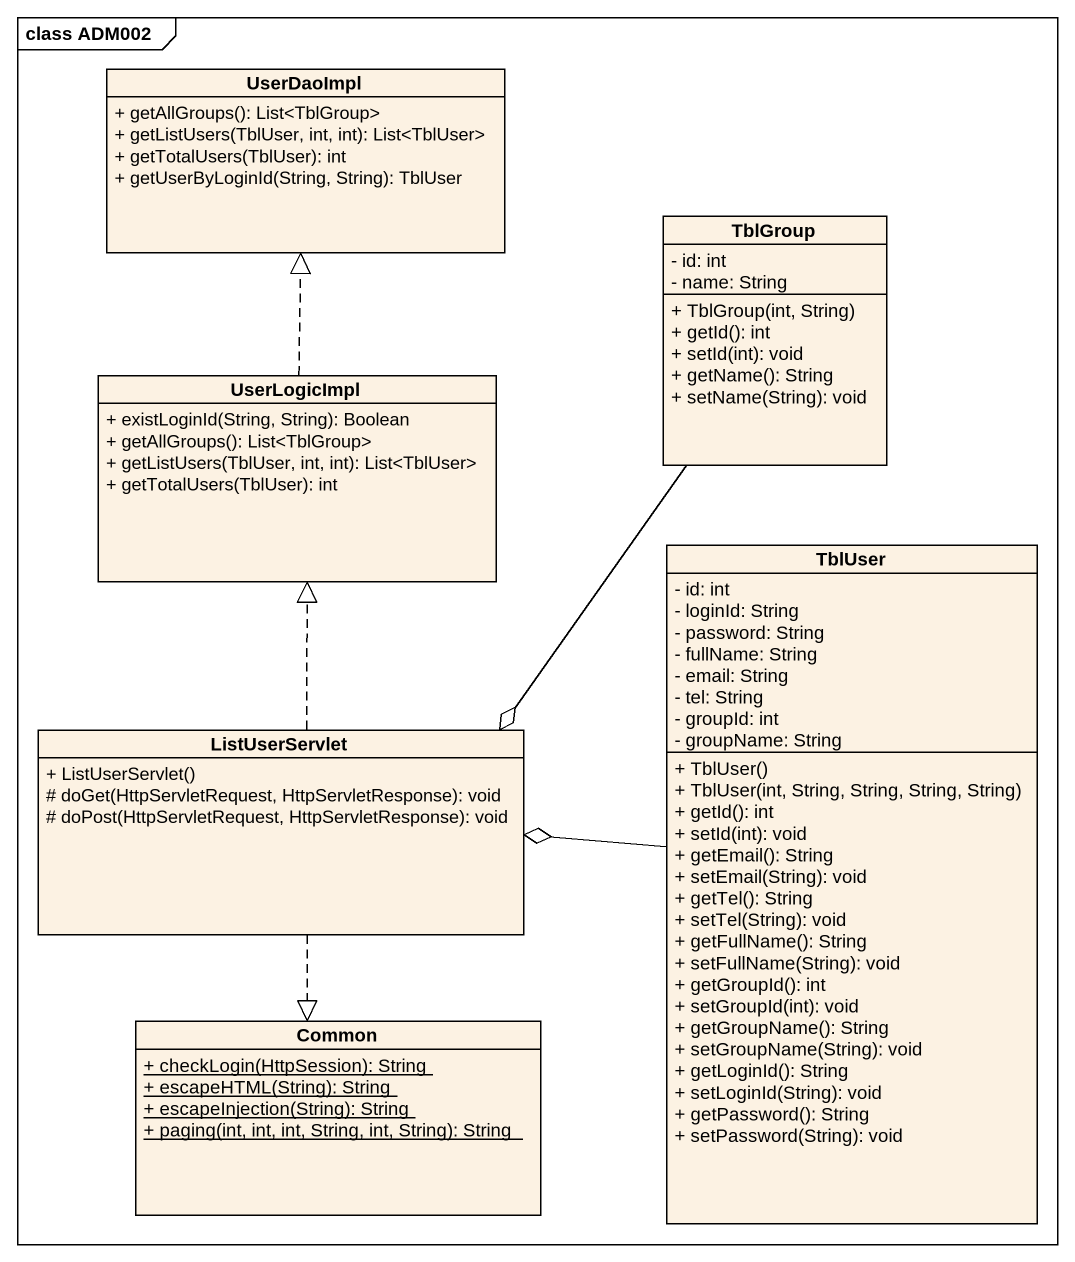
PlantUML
@startuml
mainframe class ADM002
hide circle
hide empty members
skinparam classAttributeIconSize 0
class UserDaoImpl {
  + getAllGroups(): List<TblGroup>
  + getListUsers(TblUser, int, int): List<TblUser>
  + getTotalUsers(TblUser): int
  + getUserByLoginId(String, String): TblUser
}
class TblGroup {
  - id: int
  - name: String
  + TblGroup(int, String)
  + getId(): int
  + setId(int): void
  + getName(): String
  + setName(String): void
}
class UserLogicImpl {
  + existLoginId(String, String): Boolean
  + getAllGroups(): List<TblGroup>
  + getListUsers(TblUser, int, int): List<TblUser>
  + getTotalUsers(TblUser): int
}
class TblUser {
  - id: int
  - loginId: String
  - password: String
  - fullName: String
  - email: String
  - tel: String
  - groupId: int
  - groupName: String
  + TblUser()
  + TblUser(int, String, String, String, String)
  + getId(): int
  + setId(int): void
  + getEmail(): String
  + setEmail(String): void
  + getTel(): String
  + setTel(String): void
  + getFullName(): String
  + setFullName(String): void
  + getGroupId(): int
  + setGroupId(int): void
  + getGroupName(): String
  + setGroupName(String): void
  + getLoginId(): String
  + setLoginId(String): void
  + getPassword(): String
  + setPassword(String): void
}
class ListUserServlet {
  + ListUserServlet()
  # doGet(HttpServletRequest, HttpServletResponse): void
  # doPost(HttpServletRequest, HttpServletResponse): void
}
class Common {
  {static} + checkLogin(HttpSession): String
  {static} + escapeHTML(String): String
  {static} + escapeInjection(String): String
  {static} + paging(int, int, int, String, int, String): String
}
TblGroup --o ListUserServlet
UserLogicImpl .up.|> UserDaoImpl
TblUser -left-o ListUserServlet
ListUserServlet .up.|> UserLogicImpl
ListUserServlet ..|> Common
@enduml
